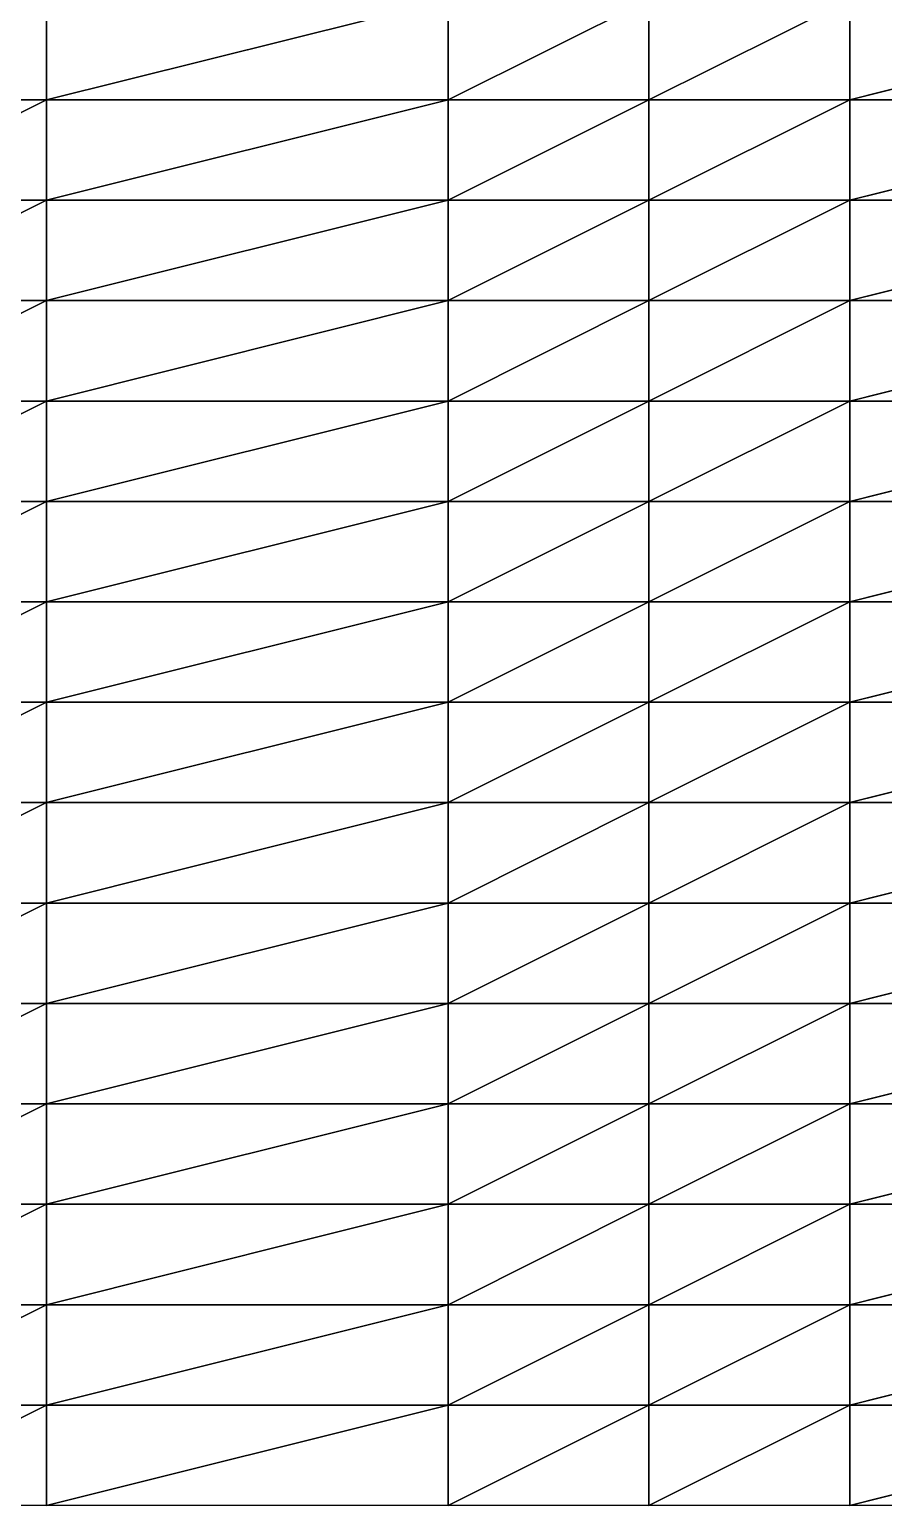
# Model space of a CAD drawing. Header units: metres. Extents: x -2000 to 14750, y -2250 to 1500.
# Drawn here: x 3229 to 4292, y -2250 to -413 of the extents above; entities that cross this region are included whole.
import ezdxf

# ---------------------------------------------------------------- set-up
doc = ezdxf.new("R2010")
doc.units = ezdxf.units.M

msp = doc.modelspace()

# ---------------------------------------------------------------- linework, layer by layer
for p, q in [((3750, -375, -6497.4), (3250, -500, -6507.837)), ((3250, -500, -6507.837), (3250, -375, -6503.6025)), ((3250, -500, -6507.837), (3750, -375, -6497.4)), ((3250, -375, -6503.6025), (3250, -500, -6507.837)), ((4000, -375, -6463.0674), (3750, -500, -6497.4688)), ((3750, -500, -6497.4688), (3750, -375, -6497.4)), ((3750, -500, -6497.4688), (4000, -375, -6463.0674)), ((3750, -375, -6497.4), (3750, -500, -6497.4688)), ((4250, -375, -6555.7373), (4000, -500, -6428.342)), ((4000, -500, -6428.342), (4000, -375, -6463.0674)), ((4000, -500, -6428.342), (4250, -375, -6555.7373)), ((4000, -375, -6463.0674), (4000, -500, -6428.342)), ((4750, -375, -6494.914), (4250, -500, -6545.378)), ((4250, -500, -6545.378), (4250, -375, -6555.7373)), ((4250, -500, -6545.378), (4750, -375, -6494.914)), ((4250, -375, -6555.7373), (4250, -500, -6545.378)), ((3250, -500, -6507.837), (3000, -500, -6500.586)), ((3250, -500, -6507.837), (3000, -625, -6503.726)), ((3000, -500, -6500.586), (3250, -500, -6507.837)), ((3000, -625, -6503.726), (3250, -500, -6507.837)), ((3750, -500, -6497.4688), (3250, -500, -6507.837)), ((3750, -500, -6497.4688), (3250, -625, -6504.926)), ((3250, -625, -6504.926), (3250, -500, -6507.837)), ((3250, -500, -6507.837), (3750, -500, -6497.4688)), ((3250, -625, -6504.926), (3750, -500, -6497.4688)), ((3250, -500, -6507.837), (3250, -625, -6504.926)), ((4000, -500, -6428.342), (3750, -500, -6497.4688)), ((4000, -500, -6428.342), (3750, -625, -6498.709)), ((3750, -625, -6498.709), (3750, -500, -6497.4688)), ((3750, -500, -6497.4688), (4000, -500, -6428.342)), ((3750, -625, -6498.709), (4000, -500, -6428.342)), ((3750, -500, -6497.4688), (3750, -625, -6498.709)), ((4250, -500, -6545.378), (4000, -500, -6428.342)), ((4250, -500, -6545.378), (4000, -625, -6418.2803)), ((4000, -625, -6418.2803), (4000, -500, -6428.342)), ((4000, -500, -6428.342), (4250, -500, -6545.378)), ((4000, -625, -6418.2803), (4250, -500, -6545.378)), ((4000, -500, -6428.342), (4000, -625, -6418.2803)), ((4750, -500, -6498.663), (4250, -500, -6545.378)), ((4750, -500, -6498.663), (4250, -625, -6536.3555)), ((4250, -625, -6536.3555), (4250, -500, -6545.378)), ((4250, -500, -6545.378), (4750, -500, -6498.663)), ((4250, -625, -6536.3555), (4750, -500, -6498.663)), ((4250, -500, -6545.378), (4250, -625, -6536.3555)), ((3250, -625, -6504.926), (3000, -625, -6503.726)), ((3250, -625, -6504.926), (3000, -750, -6505.722)), ((3000, -625, -6503.726), (3250, -625, -6504.926)), ((3000, -750, -6505.722), (3250, -625, -6504.926)), ((3750, -625, -6498.709), (3250, -625, -6504.926)), ((3750, -625, -6498.709), (3250, -750, -6505.3467)), ((3250, -750, -6505.3467), (3250, -625, -6504.926)), ((3250, -625, -6504.926), (3750, -625, -6498.709)), ((3250, -750, -6505.3467), (3750, -625, -6498.709)), ((3250, -625, -6504.926), (3250, -750, -6505.3467)), ((4000, -625, -6418.2803), (3750, -625, -6498.709)), ((4000, -625, -6418.2803), (3750, -750, -6501.0254)), ((3750, -750, -6501.0254), (3750, -625, -6498.709)), ((3750, -625, -6498.709), (4000, -625, -6418.2803)), ((3750, -750, -6501.0254), (4000, -625, -6418.2803)), ((3750, -625, -6498.709), (3750, -750, -6501.0254)), ((4250, -625, -6536.3555), (4000, -625, -6418.2803)), ((4250, -625, -6536.3555), (4000, -750, -6417.923)), ((4000, -750, -6417.923), (4000, -625, -6418.2803)), ((4000, -625, -6418.2803), (4250, -625, -6536.3555)), ((4000, -750, -6417.923), (4250, -625, -6536.3555)), ((4000, -625, -6418.2803), (4000, -750, -6417.923)), ((4750, -625, -6503.3735), (4250, -625, -6536.3555)), ((4750, -625, -6503.3735), (4250, -750, -6523.538)), ((4250, -750, -6523.538), (4250, -625, -6536.3555)), ((4250, -625, -6536.3555), (4750, -625, -6503.3735)), ((4250, -750, -6523.538), (4750, -625, -6503.3735)), ((4250, -625, -6536.3555), (4250, -750, -6523.538)), ((3250, -750, -6505.3467), (3000, -750, -6505.722)), ((3250, -750, -6505.3467), (3000, -875, -6500.9844)), ((3000, -750, -6505.722), (3250, -750, -6505.3467)), ((3000, -875, -6500.9844), (3250, -750, -6505.3467)), ((3750, -750, -6501.0254), (3250, -750, -6505.3467)), ((3750, -750, -6501.0254), (3250, -875, -6504.0146)), ((3250, -875, -6504.0146), (3250, -750, -6505.3467)), ((3250, -750, -6505.3467), (3750, -750, -6501.0254)), ((3250, -875, -6504.0146), (3750, -750, -6501.0254)), ((3250, -750, -6505.3467), (3250, -875, -6504.0146)), ((4000, -750, -6417.923), (3750, -750, -6501.0254)), ((4000, -750, -6417.923), (3750, -875, -6500.499)), ((3750, -875, -6500.499), (3750, -750, -6501.0254)), ((3750, -750, -6501.0254), (4000, -750, -6417.923)), ((3750, -875, -6500.499), (4000, -750, -6417.923)), ((3750, -750, -6501.0254), (3750, -875, -6500.499)), ((4250, -750, -6523.538), (4000, -750, -6417.923)), ((4250, -750, -6523.538), (4000, -875, -6427.325)), ((4000, -875, -6427.325), (4000, -750, -6417.923)), ((4000, -750, -6417.923), (4250, -750, -6523.538)), ((4000, -875, -6427.325), (4250, -750, -6523.538)), ((4000, -750, -6417.923), (4000, -875, -6427.325)), ((4750, -750, -6502.591), (4250, -750, -6523.538)), ((4750, -750, -6502.591), (4250, -875, -6511.046)), ((4250, -875, -6511.046), (4250, -750, -6523.538)), ((4250, -750, -6523.538), (4750, -750, -6502.591)), ((4250, -875, -6511.046), (4750, -750, -6502.591)), ((4250, -750, -6523.538), (4250, -875, -6511.046)), ((3250, -875, -6504.0146), (3000, -875, -6500.9844)), ((3250, -875, -6504.0146), (3000, -1000, -6500.2837)), ((3000, -875, -6500.9844), (3250, -875, -6504.0146)), ((3000, -1000, -6500.2837), (3250, -875, -6504.0146)), ((3750, -875, -6500.499), (3250, -875, -6504.0146)), ((3750, -875, -6500.499), (3250, -1000, -6500.9385)), ((3250, -1000, -6500.9385), (3250, -875, -6504.0146)), ((3250, -875, -6504.0146), (3750, -875, -6500.499)), ((3250, -1000, -6500.9385), (3750, -875, -6500.499)), ((3250, -875, -6504.0146), (3250, -1000, -6500.9385)), ((4000, -875, -6427.325), (3750, -875, -6500.499)), ((4000, -875, -6427.325), (3750, -1000, -6497.5234)), ((3750, -1000, -6497.5234), (3750, -875, -6500.499)), ((3750, -875, -6500.499), (4000, -875, -6427.325)), ((3750, -1000, -6497.5234), (4000, -875, -6427.325)), ((3750, -875, -6500.499), (3750, -1000, -6497.5234)), ((4250, -875, -6511.046), (4000, -875, -6427.325)), ((4250, -875, -6511.046), (4000, -1000, -6449.3438)), ((4000, -1000, -6449.3438), (4000, -875, -6427.325)), ((4000, -875, -6427.325), (4250, -875, -6511.046)), ((4000, -1000, -6449.3438), (4250, -875, -6511.046)), ((4000, -875, -6427.325), (4000, -1000, -6449.3438)), ((4750, -875, -6505.081), (4250, -875, -6511.046)), ((4750, -875, -6505.081), (4250, -1000, -6496.2188)), ((4250, -1000, -6496.2188), (4250, -875, -6511.046)), ((4250, -875, -6511.046), (4750, -875, -6505.081)), ((4250, -1000, -6496.2188), (4750, -875, -6505.081)), ((4250, -875, -6511.046), (4250, -1000, -6496.2188)), ((3250, -1000, -6500.9385), (3000, -1000, -6500.2837)), ((3250, -1000, -6500.9385), (3000, -1125, -6501.5747)), ((3000, -1000, -6500.2837), (3250, -1000, -6500.9385)), ((3000, -1125, -6501.5747), (3250, -1000, -6500.9385)), ((3750, -1000, -6497.5234), (3250, -1000, -6500.9385)), ((3750, -1000, -6497.5234), (3250, -1125, -6499.1714)), ((3250, -1125, -6499.1714), (3250, -1000, -6500.9385)), ((3250, -1000, -6500.9385), (3750, -1000, -6497.5234)), ((3250, -1125, -6499.1714), (3750, -1000, -6497.5234)), ((3250, -1000, -6500.9385), (3250, -1125, -6499.1714)), ((4000, -1000, -6449.3438), (3750, -1000, -6497.5234)), ((4000, -1000, -6449.3438), (3750, -1125, -6494.7036)), ((3750, -1125, -6494.7036), (3750, -1000, -6497.5234)), ((3750, -1000, -6497.5234), (4000, -1000, -6449.3438)), ((3750, -1125, -6494.7036), (4000, -1000, -6449.3438)), ((3750, -1000, -6497.5234), (3750, -1125, -6494.7036)), ((4250, -1000, -6496.2188), (4000, -1000, -6449.3438)), ((4250, -1000, -6496.2188), (4000, -1125, -6494.1953)), ((4000, -1125, -6494.1953), (4000, -1000, -6449.3438)), ((4000, -1000, -6449.3438), (4250, -1000, -6496.2188)), ((4000, -1125, -6494.1953), (4250, -1000, -6496.2188)), ((4000, -1000, -6449.3438), (4000, -1125, -6494.1953)), ((4750, -1000, -6505.1636), (4250, -1000, -6496.2188)), ((4750, -1000, -6505.1636), (4250, -1125, -6483.969)), ((4250, -1125, -6483.969), (4250, -1000, -6496.2188)), ((4250, -1000, -6496.2188), (4750, -1000, -6505.1636)), ((4250, -1125, -6483.969), (4750, -1000, -6505.1636)), ((4250, -1000, -6496.2188), (4250, -1125, -6483.969)), ((3250, -1125, -6499.1714), (3000, -1125, -6501.5747)), ((3250, -1125, -6499.1714), (3000, -1250, -6501.721)), ((3000, -1125, -6501.5747), (3250, -1125, -6499.1714)), ((3000, -1250, -6501.721), (3250, -1125, -6499.1714)), ((3750, -1125, -6494.7036), (3250, -1125, -6499.1714)), ((3750, -1125, -6494.7036), (3250, -1250, -6501.694)), ((3250, -1250, -6501.694), (3250, -1125, -6499.1714)), ((3250, -1125, -6499.1714), (3750, -1125, -6494.7036)), ((3250, -1250, -6501.694), (3750, -1125, -6494.7036)), ((3250, -1125, -6499.1714), (3250, -1250, -6501.694)), ((4000, -1125, -6494.1953), (3750, -1125, -6494.7036)), ((4000, -1125, -6494.1953), (3750, -1250, -6496.1504)), ((3750, -1250, -6496.1504), (3750, -1125, -6494.7036)), ((3750, -1125, -6494.7036), (4000, -1125, -6494.1953)), ((3750, -1250, -6496.1504), (4000, -1125, -6494.1953)), ((3750, -1125, -6494.7036), (3750, -1250, -6496.1504)), ((4250, -1125, -6483.969), (4000, -1125, -6494.1953)), ((4250, -1125, -6483.969), (4000, -1250, -6542.1187)), ((4000, -1250, -6542.1187), (4000, -1125, -6494.1953)), ((4000, -1125, -6494.1953), (4250, -1125, -6483.969)), ((4000, -1250, -6542.1187), (4250, -1125, -6483.969)), ((4000, -1125, -6494.1953), (4000, -1250, -6542.1187)), ((4750, -1125, -6506.1294), (4250, -1125, -6483.969)), ((4750, -1125, -6506.1294), (4250, -1250, -6470.383)), ((4250, -1250, -6470.383), (4250, -1125, -6483.969)), ((4250, -1125, -6483.969), (4750, -1125, -6506.1294)), ((4250, -1250, -6470.383), (4750, -1125, -6506.1294)), ((4250, -1125, -6483.969), (4250, -1250, -6470.383)), ((3250, -1250, -6501.694), (3000, -1250, -6501.721)), ((3250, -1250, -6501.694), (3000, -1375, -6497.2627)), ((3000, -1250, -6501.721), (3250, -1250, -6501.694)), ((3000, -1375, -6497.2627), (3250, -1250, -6501.694)), ((3750, -1250, -6496.1504), (3250, -1250, -6501.694)), ((3750, -1250, -6496.1504), (3250, -1375, -6504.239)), ((3250, -1375, -6504.239), (3250, -1250, -6501.694)), ((3250, -1250, -6501.694), (3750, -1250, -6496.1504)), ((3250, -1375, -6504.239), (3750, -1250, -6496.1504)), ((3250, -1250, -6501.694), (3250, -1375, -6504.239)), ((4000, -1250, -6542.1187), (3750, -1250, -6496.1504)), ((4000, -1250, -6542.1187), (3750, -1375, -6500.1465)), ((3750, -1375, -6500.1465), (3750, -1250, -6496.1504)), ((3750, -1250, -6496.1504), (4000, -1250, -6542.1187)), ((3750, -1375, -6500.1465), (4000, -1250, -6542.1187)), ((3750, -1250, -6496.1504), (3750, -1375, -6500.1465)), ((4250, -1250, -6470.383), (4000, -1250, -6542.1187)), ((4250, -1250, -6470.383), (4000, -1375, -6571.0996)), ((4000, -1375, -6571.0996), (4000, -1250, -6542.1187)), ((4000, -1250, -6542.1187), (4250, -1250, -6470.383)), ((4000, -1375, -6571.0996), (4250, -1250, -6470.383)), ((4000, -1250, -6542.1187), (4000, -1375, -6571.0996)), ((4750, -1250, -6510.0156), (4250, -1250, -6470.383)), ((4750, -1250, -6510.0156), (4250, -1375, -6458.586)), ((4250, -1375, -6458.586), (4250, -1250, -6470.383)), ((4250, -1250, -6470.383), (4750, -1250, -6510.0156)), ((4250, -1375, -6458.586), (4750, -1250, -6510.0156)), ((4250, -1250, -6470.383), (4250, -1375, -6458.586)), ((3250, -1375, -6504.239), (3000, -1375, -6497.2627)), ((3250, -1375, -6504.239), (3000, -1500, -6502.4307)), ((3000, -1375, -6497.2627), (3250, -1375, -6504.239)), ((3000, -1500, -6502.4307), (3250, -1375, -6504.239)), ((3750, -1375, -6500.1465), (3250, -1375, -6504.239)), ((3750, -1375, -6500.1465), (3250, -1500, -6504.216)), ((3250, -1500, -6504.216), (3250, -1375, -6504.239)), ((3250, -1375, -6504.239), (3750, -1375, -6500.1465)), ((3250, -1500, -6504.216), (3750, -1375, -6500.1465)), ((3250, -1375, -6504.239), (3250, -1500, -6504.216)), ((4000, -1375, -6571.0996), (3750, -1375, -6500.1465)), ((4000, -1375, -6571.0996), (3750, -1500, -6498.2695)), ((3750, -1500, -6498.2695), (3750, -1375, -6500.1465)), ((3750, -1375, -6500.1465), (4000, -1375, -6571.0996)), ((3750, -1500, -6498.2695), (4000, -1375, -6571.0996)), ((3750, -1375, -6500.1465), (3750, -1500, -6498.2695)), ((4250, -1375, -6458.586), (4000, -1375, -6571.0996)), ((4250, -1375, -6458.586), (4000, -1500, -6587.268)), ((4000, -1500, -6587.268), (4000, -1375, -6571.0996)), ((4000, -1375, -6571.0996), (4250, -1375, -6458.586)), ((4000, -1500, -6587.268), (4250, -1375, -6458.586)), ((4000, -1375, -6571.0996), (4000, -1500, -6587.268)), ((4750, -1375, -6508.56), (4250, -1375, -6458.586)), ((4750, -1375, -6508.56), (4250, -1500, -6448.3687)), ((4250, -1500, -6448.3687), (4250, -1375, -6458.586)), ((4250, -1375, -6458.586), (4750, -1375, -6508.56)), ((4250, -1500, -6448.3687), (4750, -1375, -6508.56)), ((4250, -1375, -6458.586), (4250, -1500, -6448.3687)), ((3250, -1500, -6504.216), (3000, -1500, -6502.4307)), ((3250, -1500, -6504.216), (3000, -1625, -6501.8677)), ((3000, -1500, -6502.4307), (3250, -1500, -6504.216)), ((3000, -1625, -6501.8677), (3250, -1500, -6504.216)), ((3750, -1500, -6498.2695), (3250, -1500, -6504.216)), ((3750, -1500, -6498.2695), (3250, -1625, -6504.6646)), ((3250, -1625, -6504.6646), (3250, -1500, -6504.216)), ((3250, -1500, -6504.216), (3750, -1500, -6498.2695)), ((3250, -1625, -6504.6646), (3750, -1500, -6498.2695)), ((3250, -1500, -6504.216), (3250, -1625, -6504.6646)), ((4000, -1500, -6587.268), (3750, -1500, -6498.2695)), ((4000, -1500, -6587.268), (3750, -1625, -6499.9175)), ((3750, -1625, -6499.9175), (3750, -1500, -6498.2695)), ((3750, -1500, -6498.2695), (4000, -1500, -6587.268)), ((3750, -1625, -6499.9175), (4000, -1500, -6587.268)), ((3750, -1500, -6498.2695), (3750, -1625, -6499.9175)), ((4250, -1500, -6448.3687), (4000, -1500, -6587.268)), ((4250, -1500, -6448.3687), (4000, -1625, -6585.1396)), ((4000, -1625, -6585.1396), (4000, -1500, -6587.268)), ((4000, -1500, -6587.268), (4250, -1500, -6448.3687)), ((4000, -1625, -6585.1396), (4250, -1500, -6448.3687)), ((4000, -1500, -6587.268), (4000, -1625, -6585.1396)), ((4750, -1500, -6511.366), (4250, -1500, -6448.3687)), ((4750, -1500, -6511.366), (4250, -1625, -6445.009)), ((4250, -1625, -6445.009), (4250, -1500, -6448.3687)), ((4250, -1500, -6448.3687), (4750, -1500, -6511.366)), ((4250, -1625, -6445.009), (4750, -1500, -6511.366)), ((4250, -1500, -6448.3687), (4250, -1625, -6445.009)), ((3250, -1625, -6504.6646), (3000, -1625, -6501.8677)), ((3250, -1625, -6504.6646), (3000, -1750, -6499.6567)), ((3000, -1625, -6501.8677), (3250, -1625, -6504.6646)), ((3000, -1750, -6499.6567), (3250, -1625, -6504.6646)), ((3750, -1625, -6499.9175), (3250, -1625, -6504.6646)), ((3750, -1625, -6499.9175), (3250, -1750, -6501.7715)), ((3250, -1750, -6501.7715), (3250, -1625, -6504.6646)), ((3250, -1625, -6504.6646), (3750, -1625, -6499.9175)), ((3250, -1750, -6501.7715), (3750, -1625, -6499.9175)), ((3250, -1625, -6504.6646), (3250, -1750, -6501.7715)), ((4000, -1625, -6585.1396), (3750, -1625, -6499.9175)), ((4000, -1625, -6585.1396), (3750, -1750, -6496.8096)), ((3750, -1750, -6496.8096), (3750, -1625, -6499.9175)), ((3750, -1625, -6499.9175), (4000, -1625, -6585.1396)), ((3750, -1750, -6496.8096), (4000, -1625, -6585.1396)), ((3750, -1625, -6499.9175), (3750, -1750, -6496.8096)), ((4250, -1625, -6445.009), (4000, -1625, -6585.1396)), ((4250, -1625, -6445.009), (4000, -1750, -6572.0107)), ((4000, -1750, -6572.0107), (4000, -1625, -6585.1396)), ((4000, -1625, -6585.1396), (4250, -1625, -6445.009)), ((4000, -1750, -6572.0107), (4250, -1625, -6445.009)), ((4000, -1625, -6585.1396), (4000, -1750, -6572.0107)), ((4750, -1625, -6512.5244), (4250, -1625, -6445.009)), ((4750, -1625, -6512.5244), (4250, -1750, -6438.458)), ((4250, -1750, -6438.458), (4250, -1625, -6445.009)), ((4250, -1625, -6445.009), (4750, -1625, -6512.5244)), ((4250, -1750, -6438.458), (4750, -1625, -6512.5244)), ((4250, -1625, -6445.009), (4250, -1750, -6438.458)), ((3250, -1750, -6501.7715), (3000, -1750, -6499.6567)), ((3250, -1750, -6501.7715), (3000, -1875, -6502.1333)), ((3000, -1750, -6499.6567), (3250, -1750, -6501.7715)), ((3000, -1875, -6502.1333), (3250, -1750, -6501.7715)), ((3750, -1750, -6496.8096), (3250, -1750, -6501.7715)), ((3750, -1750, -6496.8096), (3250, -1875, -6502.193)), ((3250, -1875, -6502.193), (3250, -1750, -6501.7715)), ((3250, -1750, -6501.7715), (3750, -1750, -6496.8096)), ((3250, -1875, -6502.193), (3750, -1750, -6496.8096)), ((3250, -1750, -6501.7715), (3250, -1875, -6502.193)), ((4000, -1750, -6572.0107), (3750, -1750, -6496.8096)), ((4000, -1750, -6572.0107), (3750, -1875, -6501.607)), ((3750, -1875, -6501.607), (3750, -1750, -6496.8096)), ((3750, -1750, -6496.8096), (4000, -1750, -6572.0107)), ((3750, -1875, -6501.607), (4000, -1750, -6572.0107)), ((3750, -1750, -6496.8096), (3750, -1875, -6501.607)), ((4250, -1750, -6438.458), (4000, -1750, -6572.0107)), ((4250, -1750, -6438.458), (4000, -1875, -6549.379)), ((4000, -1875, -6549.379), (4000, -1750, -6572.0107)), ((4000, -1750, -6572.0107), (4250, -1750, -6438.458)), ((4000, -1875, -6549.379), (4250, -1750, -6438.458)), ((4000, -1750, -6572.0107), (4000, -1875, -6549.379)), ((4750, -1750, -6510.8306), (4250, -1750, -6438.458)), ((4750, -1750, -6510.8306), (4250, -1875, -6435.034)), ((4250, -1875, -6435.034), (4250, -1750, -6438.458)), ((4250, -1750, -6438.458), (4750, -1750, -6510.8306)), ((4250, -1875, -6435.034), (4750, -1750, -6510.8306)), ((4250, -1750, -6438.458), (4250, -1875, -6435.034)), ((3250, -1875, -6502.193), (3000, -1875, -6502.1333)), ((3250, -1875, -6502.193), (3000, -2000, -6501.218)), ((3000, -1875, -6502.1333), (3250, -1875, -6502.193)), ((3000, -2000, -6501.218), (3250, -1875, -6502.193)), ((3750, -1875, -6501.607), (3250, -1875, -6502.193)), ((3750, -1875, -6501.607), (3250, -2000, -6499.3086)), ((3250, -2000, -6499.3086), (3250, -1875, -6502.193)), ((3250, -1875, -6502.193), (3750, -1875, -6501.607)), ((3250, -2000, -6499.3086), (3750, -1875, -6501.607)), ((3250, -1875, -6502.193), (3250, -2000, -6499.3086)), ((4000, -1875, -6549.379), (3750, -1875, -6501.607)), ((4000, -1875, -6549.379), (3750, -2000, -6500.952)), ((3750, -2000, -6500.952), (3750, -1875, -6501.607)), ((3750, -1875, -6501.607), (4000, -1875, -6549.379)), ((3750, -2000, -6500.952), (4000, -1875, -6549.379)), ((3750, -1875, -6501.607), (3750, -2000, -6500.952)), ((4250, -1875, -6435.034), (4000, -1875, -6549.379)), ((4250, -1875, -6435.034), (4000, -2000, -6513.6826)), ((4000, -2000, -6513.6826), (4000, -1875, -6549.379)), ((4000, -1875, -6549.379), (4250, -1875, -6435.034)), ((4000, -2000, -6513.6826), (4250, -1875, -6435.034)), ((4000, -1875, -6549.379), (4000, -2000, -6513.6826)), ((4750, -1875, -6508.725), (4250, -1875, -6435.034)), ((4750, -1875, -6508.725), (4250, -2000, -6432.251)), ((4250, -2000, -6432.251), (4250, -1875, -6435.034)), ((4250, -1875, -6435.034), (4750, -1875, -6508.725)), ((4250, -2000, -6432.251), (4750, -1875, -6508.725)), ((4250, -1875, -6435.034), (4250, -2000, -6432.251)), ((3250, -2000, -6499.3086), (3000, -2000, -6501.218)), ((3250, -2000, -6499.3086), (3000, -2125, -6499.6523)), ((3000, -2000, -6501.218), (3250, -2000, -6499.3086)), ((3000, -2125, -6499.6523), (3250, -2000, -6499.3086)), ((3750, -2000, -6500.952), (3250, -2000, -6499.3086)), ((3750, -2000, -6500.952), (3250, -2125, -6498.7227)), ((3250, -2125, -6498.7227), (3250, -2000, -6499.3086)), ((3250, -2000, -6499.3086), (3750, -2000, -6500.952)), ((3250, -2125, -6498.7227), (3750, -2000, -6500.952)), ((3250, -2000, -6499.3086), (3250, -2125, -6498.7227)), ((4000, -2000, -6513.6826), (3750, -2000, -6500.952)), ((4000, -2000, -6513.6826), (3750, -2125, -6500.092)), ((3750, -2125, -6500.092), (3750, -2000, -6500.952)), ((3750, -2000, -6500.952), (4000, -2000, -6513.6826)), ((3750, -2125, -6500.092), (4000, -2000, -6513.6826)), ((3750, -2000, -6500.952), (3750, -2125, -6500.092)), ((4250, -2000, -6432.251), (4000, -2000, -6513.6826)), ((4250, -2000, -6432.251), (4000, -2125, -6467.2744)), ((4000, -2125, -6467.2744), (4000, -2000, -6513.6826)), ((4000, -2000, -6513.6826), (4250, -2000, -6432.251)), ((4000, -2125, -6467.2744), (4250, -2000, -6432.251)), ((4000, -2000, -6513.6826), (4000, -2125, -6467.2744)), ((4750, -2000, -6511.696), (4250, -2000, -6432.251)), ((4750, -2000, -6511.696), (4250, -2125, -6431.134)), ((4250, -2125, -6431.134), (4250, -2000, -6432.251)), ((4250, -2000, -6432.251), (4750, -2000, -6511.696)), ((4250, -2125, -6431.134), (4750, -2000, -6511.696)), ((4250, -2000, -6432.251), (4250, -2125, -6431.134)), ((3250, -2125, -6498.7227), (3000, -2125, -6499.6523)), ((3250, -2125, -6498.7227), (3000, -2250, -6499.794)), ((3000, -2125, -6499.6523), (3250, -2125, -6498.7227)), ((3000, -2250, -6499.794), (3250, -2125, -6498.7227)), ((3750, -2125, -6500.092), (3250, -2125, -6498.7227)), ((3750, -2125, -6500.092), (3250, -2250, -6499.8535)), ((3250, -2250, -6499.8535), (3250, -2125, -6498.7227)), ((3250, -2125, -6498.7227), (3750, -2125, -6500.092)), ((3250, -2250, -6499.8535), (3750, -2125, -6500.092)), ((3250, -2125, -6498.7227), (3250, -2250, -6499.8535)), ((4000, -2125, -6467.2744), (3750, -2125, -6500.092)), ((4000, -2125, -6467.2744), (3750, -2250, -6496.8047)), ((3750, -2250, -6496.8047), (3750, -2125, -6500.092)), ((3750, -2125, -6500.092), (4000, -2125, -6467.2744)), ((3750, -2250, -6496.8047), (4000, -2125, -6467.2744)), ((3750, -2125, -6500.092), (3750, -2250, -6496.8047)), ((4250, -2125, -6431.134), (4000, -2125, -6467.2744)), ((4250, -2125, -6431.134), (4000, -2250, -6432.5254)), ((4000, -2250, -6432.5254), (4000, -2125, -6467.2744)), ((4000, -2125, -6467.2744), (4250, -2125, -6431.134)), ((4000, -2250, -6432.5254), (4250, -2125, -6431.134)), ((4000, -2125, -6467.2744), (4000, -2250, -6432.5254)), ((4750, -2125, -6514.337), (4250, -2125, -6431.134)), ((4750, -2125, -6514.337), (4250, -2250, -6430.841)), ((4250, -2250, -6430.841), (4250, -2125, -6431.134)), ((4250, -2125, -6431.134), (4750, -2125, -6514.337)), ((4250, -2250, -6430.841), (4750, -2125, -6514.337)), ((4250, -2125, -6431.134), (4250, -2250, -6430.841)), ((3250, -2250, -6499.8535), (3000, -2250, -6499.794)), ((3750, -2250, -6496.8047), (3250, -2250, -6499.8535)), ((4000, -2250, -6432.5254), (3750, -2250, -6496.8047)), ((4250, -2250, -6430.841), (4000, -2250, -6432.5254)), ((4750, -2250, -6511.673), (4250, -2250, -6430.841))]:
    msp.add_line(p, q)
for points in [[(3250, -375, -6503.6025), (3000, -500, -6500.586), (3000, -375, -6503.6074), (3000, -374.9999, -6503.6074)], [(3000, -500, -6500.586), (3250, -375, -6503.6025), (3250, -500, -6507.837), (3250, -499.9999, -6507.837)], [(3750, -375, -6497.4), (3250, -500, -6507.837), (3250, -375, -6503.6025), (3250, -374.9999, -6503.6025)], [(3250, -500, -6507.837), (3750, -375, -6497.4), (3750, -500, -6497.4688), (3750, -499.9999, -6497.4688)], [(4000, -375, -6463.0674), (3750, -500, -6497.4688), (3750, -375, -6497.4), (3750, -374.9999, -6497.4)], [(3750, -500, -6497.4688), (4000, -375, -6463.0674), (4000, -500, -6428.342), (4000, -499.9999, -6428.342)], [(4250, -375, -6555.7373), (4000, -500, -6428.342), (4000, -375, -6463.0674), (4000, -374.9999, -6463.0674)], [(4000, -500, -6428.342), (4250, -375, -6555.7373), (4250, -500, -6545.378), (4250, -499.9999, -6545.378)], [(4750, -375, -6494.914), (4250, -500, -6545.378), (4250, -375, -6555.7373), (4250, -374.9999, -6555.7373)], [(4250, -500, -6545.378), (4750, -375, -6494.914), (4750, -500, -6498.663), (4750, -499.9999, -6498.663)], [(3250, -500, -6507.837), (3000, -625, -6503.726), (3000, -500, -6500.586), (3000, -499.9999, -6500.586)], [(3000, -625, -6503.726), (3250, -500, -6507.837), (3250, -625, -6504.926), (3250, -624.9999, -6504.926)], [(3750, -500, -6497.4688), (3250, -625, -6504.926), (3250, -500, -6507.837), (3250, -499.9999, -6507.837)], [(3250, -625, -6504.926), (3750, -500, -6497.4688), (3750, -625, -6498.709), (3750, -624.9999, -6498.709)], [(4000, -500, -6428.342), (3750, -625, -6498.709), (3750, -500, -6497.4688), (3750, -499.9999, -6497.4688)], [(3750, -625, -6498.709), (4000, -500, -6428.342), (4000, -625, -6418.2803), (4000, -624.9999, -6418.2803)], [(4250, -500, -6545.378), (4000, -625, -6418.2803), (4000, -500, -6428.342), (4000, -499.9999, -6428.342)], [(4000, -625, -6418.2803), (4250, -500, -6545.378), (4250, -625, -6536.3555), (4250, -624.9999, -6536.3555)], [(4750, -500, -6498.663), (4250, -625, -6536.3555), (4250, -500, -6545.378), (4250, -499.9999, -6545.378)], [(4250, -625, -6536.3555), (4750, -500, -6498.663), (4750, -625, -6503.3735), (4750, -624.9999, -6503.3735)], [(3250, -625, -6504.926), (3000, -750, -6505.722), (3000, -625, -6503.726), (3000, -624.9999, -6503.726)], [(3000, -750, -6505.722), (3250, -625, -6504.926), (3250, -750, -6505.3467), (3250, -749.9999, -6505.3467)], [(3750, -625, -6498.709), (3250, -750, -6505.3467), (3250, -625, -6504.926), (3250, -624.9999, -6504.926)], [(3250, -750, -6505.3467), (3750, -625, -6498.709), (3750, -750, -6501.0254), (3750, -749.9999, -6501.0254)], [(4000, -625, -6418.2803), (3750, -750, -6501.0254), (3750, -625, -6498.709), (3750, -624.9999, -6498.709)], [(3750, -750, -6501.0254), (4000, -625, -6418.2803), (4000, -750, -6417.923), (4000, -749.9999, -6417.923)], [(4250, -625, -6536.3555), (4000, -750, -6417.923), (4000, -625, -6418.2803), (4000, -624.9999, -6418.2803)], [(4000, -750, -6417.923), (4250, -625, -6536.3555), (4250, -750, -6523.538), (4250, -749.9999, -6523.538)], [(4750, -625, -6503.3735), (4250, -750, -6523.538), (4250, -625, -6536.3555), (4250, -624.9999, -6536.3555)], [(4250, -750, -6523.538), (4750, -625, -6503.3735), (4750, -750, -6502.591), (4750, -749.9999, -6502.591)], [(3250, -750, -6505.3467), (3000, -875, -6500.9844), (3000, -750, -6505.722), (3000, -749.9999, -6505.722)], [(3000, -875, -6500.9844), (3250, -750, -6505.3467), (3250, -875, -6504.0146), (3250, -874.9999, -6504.0146)], [(3750, -750, -6501.0254), (3250, -875, -6504.0146), (3250, -750, -6505.3467), (3250, -749.9999, -6505.3467)], [(3250, -875, -6504.0146), (3750, -750, -6501.0254), (3750, -875, -6500.499), (3750, -874.9999, -6500.499)], [(4000, -750, -6417.923), (3750, -875, -6500.499), (3750, -750, -6501.0254), (3750, -749.9999, -6501.0254)], [(3750, -875, -6500.499), (4000, -750, -6417.923), (4000, -875, -6427.325), (4000, -874.9999, -6427.325)], [(4250, -750, -6523.538), (4000, -875, -6427.325), (4000, -750, -6417.923), (4000, -749.9999, -6417.923)], [(4000, -875, -6427.325), (4250, -750, -6523.538), (4250, -875, -6511.046), (4250, -874.9999, -6511.046)], [(4750, -750, -6502.591), (4250, -875, -6511.046), (4250, -750, -6523.538), (4250, -749.9999, -6523.538)], [(4250, -875, -6511.046), (4750, -750, -6502.591), (4750, -875, -6505.081), (4750, -874.9999, -6505.081)], [(3250, -875, -6504.0146), (3000, -1000, -6500.2837), (3000, -875, -6500.9844), (3000, -874.9999, -6500.9844)], [(3000, -1000, -6500.2837), (3250, -875, -6504.0146), (3250, -1000, -6500.9385), (3250, -999.9999, -6500.9385)], [(3750, -875, -6500.499), (3250, -1000, -6500.9385), (3250, -875, -6504.0146), (3250, -874.9999, -6504.0146)], [(3250, -1000, -6500.9385), (3750, -875, -6500.499), (3750, -1000, -6497.5234), (3750, -999.9999, -6497.5234)], [(4000, -875, -6427.325), (3750, -1000, -6497.5234), (3750, -875, -6500.499), (3750, -874.9999, -6500.499)], [(3750, -1000, -6497.5234), (4000, -875, -6427.325), (4000, -1000, -6449.3438), (4000, -999.9999, -6449.3438)], [(4250, -875, -6511.046), (4000, -1000, -6449.3438), (4000, -875, -6427.325), (4000, -874.9999, -6427.325)], [(4000, -1000, -6449.3438), (4250, -875, -6511.046), (4250, -1000, -6496.2188), (4250, -999.9999, -6496.2188)], [(4750, -875, -6505.081), (4250, -1000, -6496.2188), (4250, -875, -6511.046), (4250, -874.9999, -6511.046)], [(4250, -1000, -6496.2188), (4750, -875, -6505.081), (4750, -1000, -6505.1636), (4750, -999.9999, -6505.1636)], [(3250, -1000, -6500.9385), (3000, -1125, -6501.5747), (3000, -1000, -6500.2837), (3000, -999.9999, -6500.2837)], [(3000, -1125, -6501.5747), (3250, -1000, -6500.9385), (3250, -1125, -6499.1714), (3250, -1124.9999, -6499.1714)], [(3750, -1000, -6497.5234), (3250, -1125, -6499.1714), (3250, -1000, -6500.9385), (3250, -999.9999, -6500.9385)], [(3250, -1125, -6499.1714), (3750, -1000, -6497.5234), (3750, -1125, -6494.7036), (3750, -1124.9999, -6494.7036)], [(4000, -1000, -6449.3438), (3750, -1125, -6494.7036), (3750, -1000, -6497.5234), (3750, -999.9999, -6497.5234)], [(3750, -1125, -6494.7036), (4000, -1000, -6449.3438), (4000, -1125, -6494.1953), (4000, -1124.9999, -6494.1953)], [(4250, -1000, -6496.2188), (4000, -1125, -6494.1953), (4000, -1000, -6449.3438), (4000, -999.9999, -6449.3438)], [(4000, -1125, -6494.1953), (4250, -1000, -6496.2188), (4250, -1125, -6483.969), (4250, -1124.9999, -6483.969)], [(4750, -1000, -6505.1636), (4250, -1125, -6483.969), (4250, -1000, -6496.2188), (4250, -999.9999, -6496.2188)], [(4250, -1125, -6483.969), (4750, -1000, -6505.1636), (4750, -1125, -6506.1294), (4750, -1124.9999, -6506.1294)], [(3250, -1125, -6499.1714), (3000, -1250, -6501.721), (3000, -1125, -6501.5747), (3000, -1124.9999, -6501.5747)], [(3000, -1250, -6501.721), (3250, -1125, -6499.1714), (3250, -1250, -6501.694), (3250, -1249.9999, -6501.694)], [(3750, -1125, -6494.7036), (3250, -1250, -6501.694), (3250, -1125, -6499.1714), (3250, -1124.9999, -6499.1714)], [(3250, -1250, -6501.694), (3750, -1125, -6494.7036), (3750, -1250, -6496.1504), (3750, -1249.9999, -6496.1504)], [(4000, -1125, -6494.1953), (3750, -1250, -6496.1504), (3750, -1125, -6494.7036), (3750, -1124.9999, -6494.7036)], [(3750, -1250, -6496.1504), (4000, -1125, -6494.1953), (4000, -1250, -6542.1187), (4000, -1249.9999, -6542.1187)], [(4250, -1125, -6483.969), (4000, -1250, -6542.1187), (4000, -1125, -6494.1953), (4000, -1124.9999, -6494.1953)], [(4000, -1250, -6542.1187), (4250, -1125, -6483.969), (4250, -1250, -6470.383), (4250, -1249.9999, -6470.383)], [(4750, -1125, -6506.1294), (4250, -1250, -6470.383), (4250, -1125, -6483.969), (4250, -1124.9999, -6483.969)], [(4250, -1250, -6470.383), (4750, -1125, -6506.1294), (4750, -1250, -6510.0156), (4750, -1249.9999, -6510.0156)], [(3250, -1250, -6501.694), (3000, -1375, -6497.2627), (3000, -1250, -6501.721), (3000, -1249.9999, -6501.721)], [(3000, -1375, -6497.2627), (3250, -1250, -6501.694), (3250, -1375, -6504.239), (3250, -1374.9999, -6504.239)], [(3750, -1250, -6496.1504), (3250, -1375, -6504.239), (3250, -1250, -6501.694), (3250, -1249.9999, -6501.694)], [(3250, -1375, -6504.239), (3750, -1250, -6496.1504), (3750, -1375, -6500.1465), (3750, -1374.9999, -6500.1465)], [(4000, -1250, -6542.1187), (3750, -1375, -6500.1465), (3750, -1250, -6496.1504), (3750, -1249.9999, -6496.1504)], [(3750, -1375, -6500.1465), (4000, -1250, -6542.1187), (4000, -1375, -6571.0996), (4000, -1374.9999, -6571.0996)], [(4250, -1250, -6470.383), (4000, -1375, -6571.0996), (4000, -1250, -6542.1187), (4000, -1249.9999, -6542.1187)], [(4000, -1375, -6571.0996), (4250, -1250, -6470.383), (4250, -1375, -6458.586), (4250, -1374.9999, -6458.586)], [(4750, -1250, -6510.0156), (4250, -1375, -6458.586), (4250, -1250, -6470.383), (4250, -1249.9999, -6470.383)], [(4250, -1375, -6458.586), (4750, -1250, -6510.0156), (4750, -1375, -6508.56), (4750, -1374.9999, -6508.56)], [(3250, -1375, -6504.239), (3000, -1500, -6502.4307), (3000, -1375, -6497.2627), (3000, -1374.9999, -6497.2627)], [(3000, -1500, -6502.4307), (3250, -1375, -6504.239), (3250, -1500, -6504.216), (3250, -1499.9999, -6504.216)], [(3750, -1375, -6500.1465), (3250, -1500, -6504.216), (3250, -1375, -6504.239), (3250, -1374.9999, -6504.239)], [(3250, -1500, -6504.216), (3750, -1375, -6500.1465), (3750, -1500, -6498.2695), (3750, -1499.9999, -6498.2695)], [(4000, -1375, -6571.0996), (3750, -1500, -6498.2695), (3750, -1375, -6500.1465), (3750, -1374.9999, -6500.1465)], [(3750, -1500, -6498.2695), (4000, -1375, -6571.0996), (4000, -1500, -6587.268), (4000, -1499.9999, -6587.268)], [(4250, -1375, -6458.586), (4000, -1500, -6587.268), (4000, -1375, -6571.0996), (4000, -1374.9999, -6571.0996)], [(4000, -1500, -6587.268), (4250, -1375, -6458.586), (4250, -1500, -6448.3687), (4250, -1499.9999, -6448.3687)], [(4750, -1375, -6508.56), (4250, -1500, -6448.3687), (4250, -1375, -6458.586), (4250, -1374.9999, -6458.586)], [(4250, -1500, -6448.3687), (4750, -1375, -6508.56), (4750, -1500, -6511.366), (4750, -1499.9999, -6511.366)], [(3250, -1500, -6504.216), (3000, -1625, -6501.8677), (3000, -1500, -6502.4307), (3000, -1499.9999, -6502.4307)], [(3000, -1625, -6501.8677), (3250, -1500, -6504.216), (3250, -1625, -6504.6646), (3250, -1624.9999, -6504.6646)], [(3750, -1500, -6498.2695), (3250, -1625, -6504.6646), (3250, -1500, -6504.216), (3250, -1499.9999, -6504.216)], [(3250, -1625, -6504.6646), (3750, -1500, -6498.2695), (3750, -1625, -6499.9175), (3750, -1624.9999, -6499.9175)], [(4000, -1500, -6587.268), (3750, -1625, -6499.9175), (3750, -1500, -6498.2695), (3750, -1499.9999, -6498.2695)], [(3750, -1625, -6499.9175), (4000, -1500, -6587.268), (4000, -1625, -6585.1396), (4000, -1624.9999, -6585.1396)], [(4250, -1500, -6448.3687), (4000, -1625, -6585.1396), (4000, -1500, -6587.268), (4000, -1499.9999, -6587.268)], [(4000, -1625, -6585.1396), (4250, -1500, -6448.3687), (4250, -1625, -6445.009), (4250, -1624.9999, -6445.009)], [(4750, -1500, -6511.366), (4250, -1625, -6445.009), (4250, -1500, -6448.3687), (4250, -1499.9999, -6448.3687)], [(4250, -1625, -6445.009), (4750, -1500, -6511.366), (4750, -1625, -6512.5244), (4750, -1624.9999, -6512.5244)], [(3250, -1625, -6504.6646), (3000, -1750, -6499.6567), (3000, -1625, -6501.8677), (3000, -1624.9999, -6501.8677)], [(3000, -1750, -6499.6567), (3250, -1625, -6504.6646), (3250, -1750, -6501.7715), (3250, -1749.9999, -6501.7715)], [(3750, -1625, -6499.9175), (3250, -1750, -6501.7715), (3250, -1625, -6504.6646), (3250, -1624.9999, -6504.6646)], [(3250, -1750, -6501.7715), (3750, -1625, -6499.9175), (3750, -1750, -6496.8096), (3750, -1749.9999, -6496.8096)], [(4000, -1625, -6585.1396), (3750, -1750, -6496.8096), (3750, -1625, -6499.9175), (3750, -1624.9999, -6499.9175)], [(3750, -1750, -6496.8096), (4000, -1625, -6585.1396), (4000, -1750, -6572.0107), (4000, -1749.9999, -6572.0107)], [(4250, -1625, -6445.009), (4000, -1750, -6572.0107), (4000, -1625, -6585.1396), (4000, -1624.9999, -6585.1396)], [(4000, -1750, -6572.0107), (4250, -1625, -6445.009), (4250, -1750, -6438.458), (4250, -1749.9999, -6438.458)], [(4750, -1625, -6512.5244), (4250, -1750, -6438.458), (4250, -1625, -6445.009), (4250, -1624.9999, -6445.009)], [(4250, -1750, -6438.458), (4750, -1625, -6512.5244), (4750, -1750, -6510.8306), (4750, -1749.9999, -6510.8306)], [(3250, -1750, -6501.7715), (3000, -1875, -6502.1333), (3000, -1750, -6499.6567), (3000, -1749.9999, -6499.6567)], [(3000, -1875, -6502.1333), (3250, -1750, -6501.7715), (3250, -1875, -6502.193), (3250, -1874.9999, -6502.193)], [(3750, -1750, -6496.8096), (3250, -1875, -6502.193), (3250, -1750, -6501.7715), (3250, -1749.9999, -6501.7715)], [(3250, -1875, -6502.193), (3750, -1750, -6496.8096), (3750, -1875, -6501.607), (3750, -1874.9999, -6501.607)], [(4000, -1750, -6572.0107), (3750, -1875, -6501.607), (3750, -1750, -6496.8096), (3750, -1749.9999, -6496.8096)], [(3750, -1875, -6501.607), (4000, -1750, -6572.0107), (4000, -1875, -6549.379), (4000, -1874.9999, -6549.379)], [(4250, -1750, -6438.458), (4000, -1875, -6549.379), (4000, -1750, -6572.0107), (4000, -1749.9999, -6572.0107)], [(4000, -1875, -6549.379), (4250, -1750, -6438.458), (4250, -1875, -6435.034), (4250, -1874.9999, -6435.034)], [(4750, -1750, -6510.8306), (4250, -1875, -6435.034), (4250, -1750, -6438.458), (4250, -1749.9999, -6438.458)], [(4250, -1875, -6435.034), (4750, -1750, -6510.8306), (4750, -1875, -6508.725), (4750, -1874.9999, -6508.725)], [(3250, -1875, -6502.193), (3000, -2000, -6501.218), (3000, -1875, -6502.1333), (3000, -1874.9999, -6502.1333)], [(3000, -2000, -6501.218), (3250, -1875, -6502.193), (3250, -2000, -6499.3086), (3250, -1999.9999, -6499.3086)], [(3750, -1875, -6501.607), (3250, -2000, -6499.3086), (3250, -1875, -6502.193), (3250, -1874.9999, -6502.193)], [(3250, -2000, -6499.3086), (3750, -1875, -6501.607), (3750, -2000, -6500.952), (3750, -1999.9999, -6500.952)], [(4000, -1875, -6549.379), (3750, -2000, -6500.952), (3750, -1875, -6501.607), (3750, -1874.9999, -6501.607)], [(3750, -2000, -6500.952), (4000, -1875, -6549.379), (4000, -2000, -6513.6826), (4000, -1999.9999, -6513.6826)], [(4250, -1875, -6435.034), (4000, -2000, -6513.6826), (4000, -1875, -6549.379), (4000, -1874.9999, -6549.379)], [(4000, -2000, -6513.6826), (4250, -1875, -6435.034), (4250, -2000, -6432.251), (4250, -1999.9999, -6432.251)], [(4750, -1875, -6508.725), (4250, -2000, -6432.251), (4250, -1875, -6435.034), (4250, -1874.9999, -6435.034)], [(4250, -2000, -6432.251), (4750, -1875, -6508.725), (4750, -2000, -6511.696), (4750, -1999.9999, -6511.696)], [(3250, -2000, -6499.3086), (3000, -2125, -6499.6523), (3000, -2000, -6501.218), (3000, -1999.9999, -6501.218)], [(3000, -2125, -6499.6523), (3250, -2000, -6499.3086), (3250, -2125, -6498.7227)], [(3750, -2000, -6500.952), (3250, -2125, -6498.7227), (3250, -2000, -6499.3086), (3250, -1999.9999, -6499.3086)], [(3250, -2125, -6498.7227), (3750, -2000, -6500.952), (3750, -2125, -6500.092)], [(4000, -2000, -6513.6826), (3750, -2125, -6500.092), (3750, -2000, -6500.952), (3750, -1999.9999, -6500.952)], [(3750, -2125, -6500.092), (4000, -2000, -6513.6826), (4000, -2125, -6467.2744)], [(4250, -2000, -6432.251), (4000, -2125, -6467.2744), (4000, -2000, -6513.6826), (4000, -1999.9999, -6513.6826)], [(4000, -2125, -6467.2744), (4250, -2000, -6432.251), (4250, -2125, -6431.134)], [(4750, -2000, -6511.696), (4250, -2125, -6431.134), (4250, -2000, -6432.251), (4250, -1999.9999, -6432.251)], [(4250, -2125, -6431.134), (4750, -2000, -6511.696), (4750, -2125, -6514.337)], [(3250, -2125, -6498.7227), (3000, -2250, -6499.794), (3000, -2125, -6499.6523)], [(3000, -2250, -6499.794), (3250, -2125, -6498.7227), (3250, -2250, -6499.8535)], [(3750, -2125, -6500.092), (3250, -2250, -6499.8535), (3250, -2125, -6498.7227)], [(3250, -2250, -6499.8535), (3750, -2125, -6500.092), (3750, -2250, -6496.8047)], [(4000, -2125, -6467.2744), (3750, -2250, -6496.8047), (3750, -2125, -6500.092)], [(3750, -2250, -6496.8047), (4000, -2125, -6467.2744), (4000, -2250, -6432.5254)], [(4250, -2125, -6431.134), (4000, -2250, -6432.5254), (4000, -2125, -6467.2744)], [(4000, -2250, -6432.5254), (4250, -2125, -6431.134), (4250, -2250, -6430.841)], [(4750, -2125, -6514.337), (4250, -2250, -6430.841), (4250, -2125, -6431.134)], [(4250, -2250, -6430.841), (4750, -2125, -6514.337), (4750, -2250, -6511.673)]]:
    msp.add_3dface(points)

doc.saveas('drawing.dxf')
